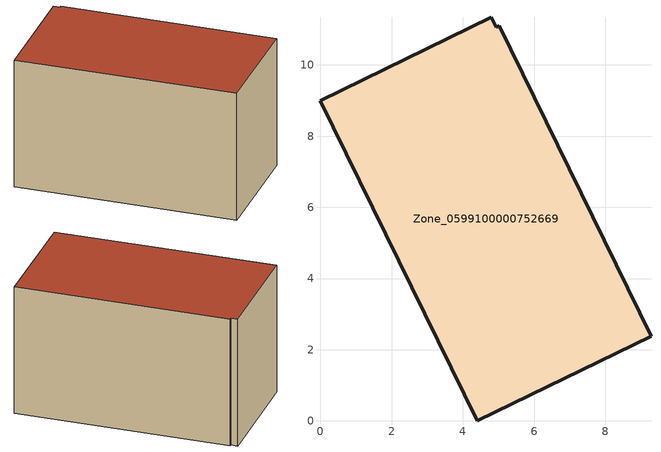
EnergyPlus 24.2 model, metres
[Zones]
Zone_0599100000752669
 floor ground (C_G): 5.02,11.1 9.29,2.38 4.41,0 0,8.99 4.8,11.35 4.94,11.06 z0
 wall outside (C_F): 4.41,0 9.29,2.38 5.02,11.1 4.94,11.06 4.8,11.35 0,8.99 4.41,0 z0:6.07
 roof outside (C_R): 9.29,2.38 5.02,11.1 4.94,11.06 4.8,11.35 0,8.99 4.41,0 z6.07
[BUILDING]
Pand.0599100000752669: North Axis=0; Terrain=City; Loads Convergence Tolerance Value=0.04; Temperature Convergence Tolerance Value=0.4; Solar Distribution=FullExterior; Maximum Number of Warmup Days=25; Minimum Number of Warmup Days=1
[Site:Location]
Rotterdam.The.Hague.AP_ZH_NLD Design_Conditions: Latitude=51.96; Longitude=4.45; Time Zone=1; Elevation=-4.5
[SITE:GROUNDTEMPERATURE:BUILDINGSURFACE]
18, 18, 18, 18, 18, 18, 18, 18, 18, 18, 18, 18
[MATERIAL] Thermal Absorptance=0.9; Solar Absorptance=0.7; Visible Absorptance=0.7
Name | Roughness | Thickness | Conductivity | Density | Specific Heat
G.TC.2006-2014 | MediumSmooth | 0.15 | 0.06 | 540 | 1210
F.TC.2006-2014 | Rough | 0.3 | 0.12 | 1920 | 840
R.TC.2006-2014 | MediumRough | 0.2 | 0.08 | 1500 | 1000
[CONSTRUCTION]
C_G: G.TC.2006-2014
C_F: F.TC.2006-2014
C_R: R.TC.2006-2014
[ZONE]
Zone_0599100000752669: Type=1; Multiplier=1; Ceiling Height=Autocalculate; Volume=Autocalculate; Floor Area=autocalculate; Part of Total Floor Area=Yes
[ZONEINFILTRATION:DESIGNFLOWRATE]
Infil_Zone_0599100000752669: Zone or ZoneList or Space or SpaceList=Zone_0599100000752669; Schedule=AlwaysOn; Design Flow Rate Calculation Method=Flow/Area; Flow Rate per Floor Area=0.0015; Constant Term Coefficient=1; Temperature Term Coefficient=0; Velocity Term Coefficient=0; Velocity Squared Term Coefficient=0
[HVACTEMPLATE:ZONE:IDEALLOADSAIRSYSTEM]
Zone_0599100000752669: Maximum Heating Supply Air Temperature=50; Minimum Cooling Supply Air Temperature=13; Maximum Heating Supply Air Humidity Ratio=0.0156; Minimum Cooling Supply Air Humidity Ratio=0.0077; Heating Limit=NoLimit; Cooling Limit=NoLimit; Dehumidification Control Type=ConstantSensibleHeatRatio; Cooling Sensible Heat Ratio=0.7; Dehumidification Setpoint=60; Humidification Control Type=None; Humidification Setpoint=30; Outdoor Air Method=None; Outdoor Air Flow Rate per Person=0.00944; Outdoor Air Flow Rate per Zone Floor Area=0; Outdoor Air Flow Rate per Zone=0; Demand Controlled Ventilation Type=None; Outdoor Air Economizer Type=NoEconomizer; Heat Recovery Type=None; Sensible Heat Recovery Effectiveness=0.7; Latent Heat Recovery Effectiveness=0.65
[ZONECONTROL:THERMOSTAT]
ThermostatControl_Zone_0599100000752669: Zone or ZoneList=Zone_0599100000752669; Control Type Schedule=DualSetpointControlType; Control 1=Thermostat_Zone_0599100000752669; Temperature Difference Between Cutout And Setpoint=0
[THERMOSTATSETPOINT:DUALSETPOINT]
Thermostat_Zone_0599100000752669: Heating Setpoint Temperature Schedule=HeatingSetpoint_Zone_0599100000752669; Cooling Setpoint Temperature Schedule=CoolingSetpoint_Zone_0599100000752669
[SCHEDULE:COMPACT]
HeatingSetpoint_Zone_0599100000752669: Through: 12/31, For: AllDays, Until: 24:00, 21
CoolingSetpoint_Zone_0599100000752669: Through: 12/31, For: AllDays, Until: 24:00, 24
DualSetpointControlType: Through: 12/31, For: AllDays, Until: 24:00, 4
AlwaysOn: Through: 12/31, For: AllDays, Until: 24:00, 1
